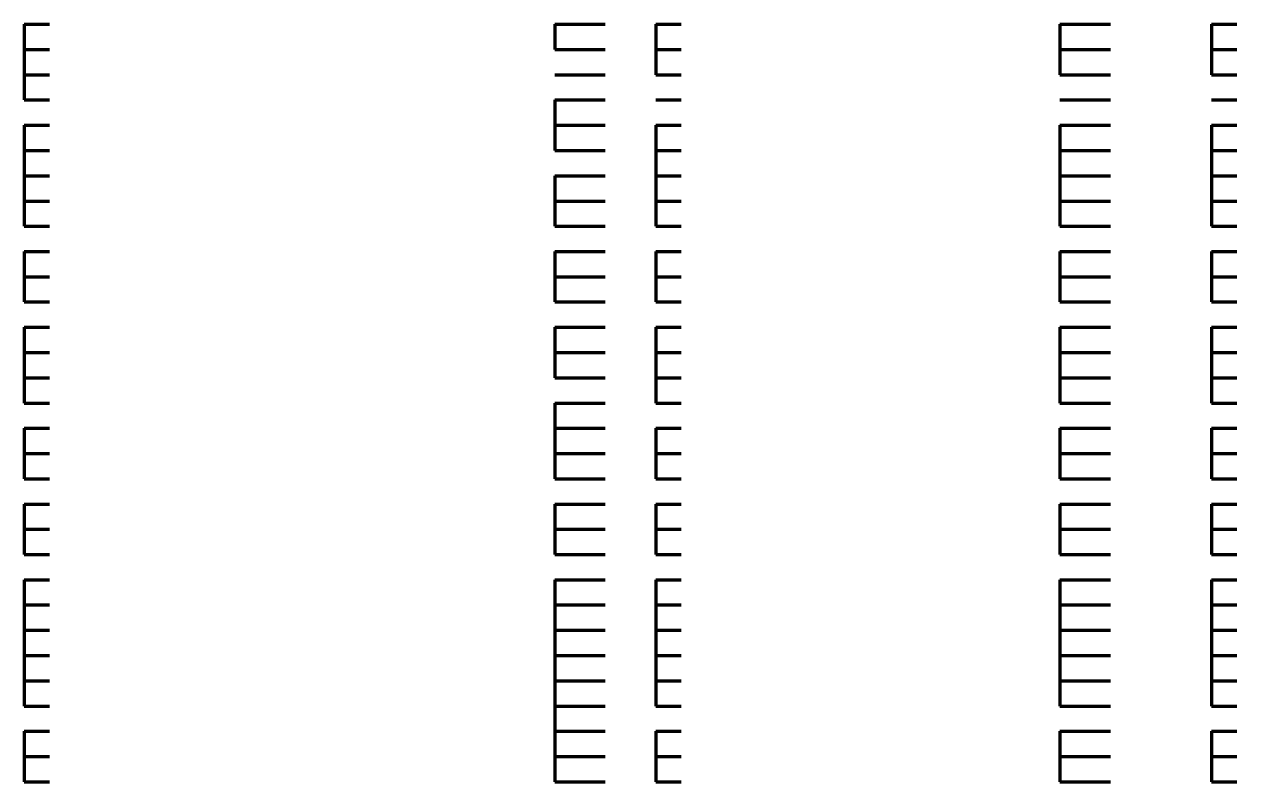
# Model space of a CAD drawing. Header units: inches. Extents: x 16 to 776, y 37 to 575.
# Drawn here: x 654.17 to 662.17, y 343 to 348 of the extents above; entities that cross this region are included whole.
import ezdxf

# ---------------------------------------------------------------- set-up
doc = ezdxf.new("R2010")
doc.units = ezdxf.units.IN
doc.header["$MEASUREMENT"] = 0
doc.layers.add('P', color=250, linetype='CONTINUOUS', lineweight=100)

msp = doc.modelspace()

# ---------------------------------------------------------------- linework, layer by layer
at = {"layer": 'P', "color": 0, "linetype": 'Continuous'}
for points in [[(654.1667, 348), (654.1667, 348)], [(654.1667, 348), (654.3333, 348)], [(654.1667, 348), (654.1667, 347.8333)], [(654.1667, 348), (654.3333, 348)], [(654.1667, 348), (654.1667, 348)], [(657.6667, 348), (657.8333, 348)], [(657.6667, 348), (657.6667, 347.8333)], [(657.6667, 348), (657.8333, 348)], [(657.8333, 348), (658, 348)], [(657.8333, 348), (658, 348)], [(658.3333, 348), (658.5, 348)], [(658.3333, 348), (658.3333, 347.8333)], [(658.3333, 348), (658.5, 348)], [(658.5, 348), (658.5, 348)], [(658.5, 348), (658.5, 348)], [(661, 348), (661.1667, 348)], [(661, 348), (661, 347.8333)], [(661, 348), (661.1667, 348)], [(661.1667, 348), (661.3333, 348)], [(661.1667, 348), (661.3333, 348)], [(662, 348), (662, 348)], [(662, 348), (662.1667, 348)], [(662, 348), (662, 347.8333)], [(662, 348), (662.1667, 348)], [(662, 348), (662, 348)], [(654.1667, 347.8333), (654.1667, 347.8333)], [(654.1667, 347.8333), (654.3333, 347.8333)], [(654.1667, 347.8333), (654.1667, 347.8333)], [(654.1667, 347.8333), (654.1667, 347.8333)], [(654.1667, 347.8333), (654.3333, 347.8333)], [(654.1667, 347.8333), (654.3333, 347.8333)], [(654.1667, 347.8333), (654.1667, 347.8333)], [(654.1667, 347.8333), (654.1667, 347.6667)], [(654.1667, 347.8333), (654.3333, 347.8333)], [(654.1667, 347.8333), (654.1667, 347.8333)], [(657.6667, 347.8333), (657.8333, 347.8333)], [(657.6667, 347.8333), (657.6667, 347.8333)], [(657.6667, 347.8333), (657.8333, 347.8333)], [(657.6667, 347.8333), (657.8333, 347.8333)], [(657.6667, 347.8333), (657.8333, 347.8333)], [(657.6667, 347.8333), (657.8333, 347.8333)], [(657.8333, 347.8333), (658, 347.8333)], [(657.8333, 347.8333), (658, 347.8333)], [(657.8333, 347.8333), (658, 347.8333)], [(657.8333, 347.8333), (658, 347.8333)], [(657.8333, 347.8333), (658, 347.8333)], [(658.3333, 347.8333), (658.5, 347.8333)], [(658.3333, 347.8333), (658.3333, 347.8333)], [(658.3333, 347.8333), (658.5, 347.8333)], [(658.3333, 347.8333), (658.5, 347.8333)], [(658.3333, 347.8333), (658.3333, 347.6667)], [(658.3333, 347.8333), (658.5, 347.8333)], [(658.5, 347.8333), (658.5, 347.8333)], [(658.5, 347.8333), (658.5, 347.8333)], [(658.5, 347.8333), (658.5, 347.8333)], [(658.5, 347.8333), (658.5, 347.8333)], [(661, 347.8333), (661.1667, 347.8333)], [(661, 347.8333), (661, 347.8333)], [(661, 347.8333), (661.1667, 347.8333)], [(661, 347.8333), (661.1667, 347.8333)], [(661, 347.8333), (661, 347.6667)], [(661, 347.8333), (661.1667, 347.8333)], [(661.1667, 347.8333), (661.3333, 347.8333)], [(661.1667, 347.8333), (661.3333, 347.8333)], [(661.1667, 347.8333), (661.3333, 347.8333)], [(661.1667, 347.8333), (661.3333, 347.8333)], [(662, 347.8333), (662, 347.8333)], [(662, 347.8333), (662.1667, 347.8333)], [(662, 347.8333), (662, 347.8333)], [(662, 347.8333), (662, 347.8333)], [(662, 347.8333), (662.1667, 347.8333)], [(662, 347.8333), (662.1667, 347.8333)], [(662, 347.8333), (662, 347.8333)], [(662, 347.8333), (662, 347.6667)], [(662, 347.8333), (662.1667, 347.8333)], [(662, 347.8333), (662, 347.8333)], [(654.1667, 347.6667), (654.1667, 347.6667)], [(654.1667, 347.6667), (654.3333, 347.6667)], [(654.1667, 347.6667), (654.1667, 347.5)], [(654.1667, 347.6667), (654.3333, 347.6667)], [(654.1667, 347.6667), (654.1667, 347.6667)], [(657.6667, 347.6667), (657.8333, 347.6667)], [(657.6667, 347.6667), (657.8333, 347.6667)], [(657.6667, 347.6667), (657.8333, 347.6667)], [(657.8333, 347.6667), (658, 347.6667)], [(657.8333, 347.6667), (658, 347.6667)], [(657.8333, 347.6667), (658, 347.6667)], [(658.3333, 347.6667), (658.5, 347.6667)], [(658.3333, 347.6667), (658.5, 347.6667)], [(658.3333, 347.6667), (658.5, 347.6667)], [(658.5, 347.6667), (658.5, 347.6667)], [(658.5, 347.6667), (658.5, 347.6667)], [(658.5, 347.6667), (658.5, 347.6667)], [(661, 347.6667), (661.1667, 347.6667)], [(661, 347.6667), (661.1667, 347.6667)], [(661, 347.6667), (661.1667, 347.6667)], [(661.1667, 347.6667), (661.3333, 347.6667)], [(661.1667, 347.6667), (661.3333, 347.6667)], [(661.1667, 347.6667), (661.3333, 347.6667)], [(662, 347.6667), (662, 347.6667)], [(662, 347.6667), (662.1667, 347.6667)], [(662, 347.6667), (662.1667, 347.6667)], [(662, 347.6667), (662, 347.6667)], [(662, 347.6667), (662.1667, 347.6667)], [(662, 347.6667), (662, 347.6667)], [(654.1667, 347.5), (654.1667, 347.5)], [(654.1667, 347.5), (654.3333, 347.5)], [(654.1667, 347.5), (654.3333, 347.5)], [(654.1667, 347.5), (654.1667, 347.5)], [(657.6667, 347.5), (657.8333, 347.5)], [(657.6667, 347.5), (657.6667, 347.3333)], [(657.6667, 347.5), (657.8333, 347.5)], [(657.8333, 347.5), (658, 347.5)], [(657.8333, 347.5), (658, 347.5)], [(658.3333, 347.5), (658.5, 347.5)], [(658.3333, 347.5), (658.5, 347.5)], [(658.3333, 347.5), (658.5, 347.5)], [(658.5, 347.5), (658.5, 347.5)], [(658.5, 347.5), (658.5, 347.5)], [(658.5, 347.5), (658.5, 347.5)], [(661, 347.5), (661.1667, 347.5)], [(661, 347.5), (661.1667, 347.5)], [(661, 347.5), (661.1667, 347.5)], [(661.1667, 347.5), (661.3333, 347.5)], [(661.1667, 347.5), (661.3333, 347.5)], [(661.1667, 347.5), (661.3333, 347.5)], [(662, 347.5), (662, 347.5)], [(662, 347.5), (662.1667, 347.5)], [(662, 347.5), (662, 347.5)], [(662, 347.5), (662.1667, 347.5)], [(662, 347.5), (662.1667, 347.5)], [(662, 347.5), (662, 347.5)], [(654.1667, 347.3333), (654.1667, 347.3333)], [(654.1667, 347.3333), (654.3333, 347.3333)], [(654.1667, 347.3333), (654.1667, 347.3333)], [(654.1667, 347.3333), (654.1667, 347.3333)], [(654.1667, 347.3333), (654.3333, 347.3333)], [(654.1667, 347.3333), (654.3333, 347.3333)], [(654.1667, 347.3333), (654.1667, 347.3333)], [(654.1667, 347.3333), (654.1667, 347.1667)], [(654.1667, 347.3333), (654.3333, 347.3333)], [(654.1667, 347.3333), (654.1667, 347.3333)], [(657.6667, 347.3333), (657.8333, 347.3333)], [(657.6667, 347.3333), (657.6667, 347.3333)], [(657.6667, 347.3333), (657.8333, 347.3333)], [(657.6667, 347.3333), (657.8333, 347.3333)], [(657.6667, 347.3333), (657.6667, 347.1667)], [(657.6667, 347.3333), (657.8333, 347.3333)], [(657.8333, 347.3333), (658, 347.3333)], [(657.8333, 347.3333), (658, 347.3333)], [(657.8333, 347.3333), (658, 347.3333)], [(657.8333, 347.3333), (658, 347.3333)], [(658.3333, 347.3333), (658.5, 347.3333)], [(658.3333, 347.3333), (658.3333, 347.3333)], [(658.3333, 347.3333), (658.5, 347.3333)], [(658.3333, 347.3333), (658.5, 347.3333)], [(658.3333, 347.3333), (658.3333, 347.1667)], [(658.3333, 347.3333), (658.5, 347.3333)], [(658.5, 347.3333), (658.5, 347.3333)], [(658.5, 347.3333), (658.5, 347.3333)], [(658.5, 347.3333), (658.5, 347.3333)], [(658.5, 347.3333), (658.5, 347.3333)], [(661, 347.3333), (661.1667, 347.3333)], [(661, 347.3333), (661, 347.3333)], [(661, 347.3333), (661.1667, 347.3333)], [(661, 347.3333), (661.1667, 347.3333)], [(661, 347.3333), (661, 347.1667)], [(661, 347.3333), (661.1667, 347.3333)], [(661.1667, 347.3333), (661.3333, 347.3333)], [(661.1667, 347.3333), (661.3333, 347.3333)], [(661.1667, 347.3333), (661.3333, 347.3333)], [(661.1667, 347.3333), (661.3333, 347.3333)], [(662, 347.3333), (662, 347.3333)], [(662, 347.3333), (662.1667, 347.3333)], [(662, 347.3333), (662, 347.3333)], [(662, 347.3333), (662, 347.3333)], [(662, 347.3333), (662.1667, 347.3333)], [(662, 347.3333), (662.1667, 347.3333)], [(662, 347.3333), (662, 347.3333)], [(662, 347.3333), (662, 347.1667)], [(662, 347.3333), (662.1667, 347.3333)], [(662, 347.3333), (662, 347.3333)], [(654.1667, 347.1667), (654.1667, 347.1667)], [(654.1667, 347.1667), (654.3333, 347.1667)], [(654.1667, 347.1667), (654.1667, 347)], [(654.1667, 347.1667), (654.3333, 347.1667)], [(654.1667, 347.1667), (654.1667, 347.1667)], [(657.6667, 347.1667), (657.8333, 347.1667)], [(657.6667, 347.1667), (657.8333, 347.1667)], [(657.6667, 347.1667), (657.8333, 347.1667)], [(657.8333, 347.1667), (658, 347.1667)], [(657.8333, 347.1667), (658, 347.1667)], [(657.8333, 347.1667), (658, 347.1667)], [(658.3333, 347.1667), (658.5, 347.1667)], [(658.3333, 347.1667), (658.3333, 347)], [(658.3333, 347.1667), (658.5, 347.1667)], [(658.5, 347.1667), (658.5, 347.1667)], [(658.5, 347.1667), (658.5, 347.1667)], [(661, 347.1667), (661.1667, 347.1667)], [(661, 347.1667), (661, 347)], [(661, 347.1667), (661.1667, 347.1667)], [(661.1667, 347.1667), (661.3333, 347.1667)], [(661.1667, 347.1667), (661.3333, 347.1667)], [(662, 347.1667), (662, 347.1667)], [(662, 347.1667), (662.1667, 347.1667)], [(662, 347.1667), (662, 347)], [(662, 347.1667), (662.1667, 347.1667)], [(662, 347.1667), (662, 347.1667)], [(654.1667, 347), (654.1667, 347)], [(654.1667, 347), (654.3333, 347)], [(654.1667, 347), (654.1667, 347)], [(654.1667, 347), (654.3333, 347)], [(654.1667, 347), (654.3333, 347)], [(654.1667, 347), (654.1667, 347)], [(654.1667, 347), (654.1667, 346.8333)], [(654.1667, 347), (654.3333, 347)], [(654.1667, 347), (654.1667, 347)], [(657.6667, 347), (657.8333, 347)], [(657.6667, 347), (657.8333, 347)], [(657.6667, 347), (657.8333, 347)], [(657.6667, 347), (657.8333, 347)], [(657.6667, 347), (657.6667, 346.8333)], [(657.6667, 347), (657.8333, 347)], [(657.8333, 347), (658, 347)], [(657.8333, 347), (658, 347)], [(657.8333, 347), (658, 347)], [(657.8333, 347), (658, 347)], [(657.8333, 347), (658, 347)], [(658.3333, 347), (658.5, 347)], [(658.3333, 347), (658.5, 347)], [(658.3333, 347), (658.5, 347)], [(658.3333, 347), (658.3333, 346.8333)], [(658.3333, 347), (658.5, 347)], [(658.5, 347), (658.5, 347)], [(658.5, 347), (658.5, 347)], [(658.5, 347), (658.5, 347)], [(658.5, 347), (658.5, 347)], [(661, 347), (661.1667, 347)], [(661, 347), (661.1667, 347)], [(661, 347), (661.1667, 347)], [(661, 347), (661, 346.8333)], [(661, 347), (661.1667, 347)], [(661.1667, 347), (661.3333, 347)], [(661.1667, 347), (661.3333, 347)], [(661.1667, 347), (661.3333, 347)], [(661.1667, 347), (661.3333, 347)], [(662, 347), (662, 347)], [(662, 347), (662.1667, 347)], [(662, 347), (662, 347)], [(662, 347), (662.1667, 347)], [(662, 347), (662.1667, 347)], [(662, 347), (662, 347)], [(662, 347), (662, 346.8333)], [(662, 347), (662.1667, 347)], [(662, 347), (662, 347)], [(654.1667, 346.8333), (654.1667, 346.8333)], [(654.1667, 346.8333), (654.3333, 346.8333)], [(654.1667, 346.8333), (654.1667, 346.6667)], [(654.1667, 346.8333), (654.3333, 346.8333)], [(654.1667, 346.8333), (654.1667, 346.8333)], [(657.6667, 346.8333), (657.8333, 346.8333)], [(657.6667, 346.8333), (657.6667, 346.6667)], [(657.6667, 346.8333), (657.8333, 346.8333)], [(657.8333, 346.8333), (658, 346.8333)], [(657.8333, 346.8333), (658, 346.8333)], [(658.3333, 346.8333), (658.5, 346.8333)], [(658.3333, 346.8333), (658.3333, 346.6667)], [(658.3333, 346.8333), (658.5, 346.8333)], [(658.5, 346.8333), (658.5, 346.8333)], [(658.5, 346.8333), (658.5, 346.8333)], [(661, 346.8333), (661.1667, 346.8333)], [(661, 346.8333), (661, 346.6667)], [(661, 346.8333), (661.1667, 346.8333)], [(661.1667, 346.8333), (661.3333, 346.8333)], [(661.1667, 346.8333), (661.3333, 346.8333)], [(662, 346.8333), (662, 346.8333)], [(662, 346.8333), (662.1667, 346.8333)], [(662, 346.8333), (662, 346.6667)], [(662, 346.8333), (662.1667, 346.8333)], [(662, 346.8333), (662, 346.8333)], [(654.1667, 346.6667), (654.1667, 346.6667)], [(654.1667, 346.6667), (654.3333, 346.6667)], [(654.1667, 346.6667), (654.3333, 346.6667)], [(654.1667, 346.6667), (654.1667, 346.6667)], [(654.1667, 346.6667), (654.3333, 346.6667)], [(654.1667, 346.6667), (654.1667, 346.6667)], [(657.6667, 346.6667), (657.8333, 346.6667)], [(657.6667, 346.6667), (657.8333, 346.6667)], [(657.6667, 346.6667), (657.8333, 346.6667)], [(657.8333, 346.6667), (658, 346.6667)], [(657.8333, 346.6667), (658, 346.6667)], [(657.8333, 346.6667), (658, 346.6667)], [(658.3333, 346.6667), (658.5, 346.6667)], [(658.3333, 346.6667), (658.5, 346.6667)], [(658.3333, 346.6667), (658.5, 346.6667)], [(658.5, 346.6667), (658.5, 346.6667)], [(658.5, 346.6667), (658.5, 346.6667)], [(658.5, 346.6667), (658.5, 346.6667)], [(661, 346.6667), (661.1667, 346.6667)], [(661, 346.6667), (661.1667, 346.6667)], [(661, 346.6667), (661.1667, 346.6667)], [(661.1667, 346.6667), (661.3333, 346.6667)], [(661.1667, 346.6667), (661.3333, 346.6667)], [(661.1667, 346.6667), (661.3333, 346.6667)], [(662, 346.6667), (662, 346.6667)], [(662, 346.6667), (662.1667, 346.6667)], [(662, 346.6667), (662.1667, 346.6667)], [(662, 346.6667), (662, 346.6667)], [(662, 346.6667), (662.1667, 346.6667)], [(662, 346.6667), (662, 346.6667)], [(654.1667, 346.5), (654.1667, 346.5)], [(654.1667, 346.5), (654.3333, 346.5)], [(654.1667, 346.5), (654.1667, 346.5)], [(654.1667, 346.5), (654.3333, 346.5)], [(654.1667, 346.5), (654.1667, 346.5)], [(654.1667, 346.5), (654.3333, 346.5)], [(654.1667, 346.5), (654.3333, 346.5)], [(654.1667, 346.5), (654.1667, 346.5)], [(654.1667, 346.5), (654.1667, 346.3333)], [(654.1667, 346.5), (654.3333, 346.5)], [(654.1667, 346.5), (654.1667, 346.5)], [(657.6667, 346.5), (657.8333, 346.5)], [(657.6667, 346.5), (657.8333, 346.5)], [(657.6667, 346.5), (657.8333, 346.5)], [(657.6667, 346.5), (657.8333, 346.5)], [(657.6667, 346.5), (657.6667, 346.3333)], [(657.6667, 346.5), (657.8333, 346.5)], [(657.8333, 346.5), (658, 346.5)], [(657.8333, 346.5), (658, 346.5)], [(657.8333, 346.5), (658, 346.5)], [(657.8333, 346.5), (658, 346.5)], [(657.8333, 346.5), (658, 346.5)], [(658.3333, 346.5), (658.5, 346.5)], [(658.3333, 346.5), (658.5, 346.5)], [(658.3333, 346.5), (658.5, 346.5)], [(658.3333, 346.5), (658.5, 346.5)], [(658.3333, 346.5), (658.3333, 346.3333)], [(658.3333, 346.5), (658.5, 346.5)], [(658.5, 346.5), (658.5, 346.5)], [(658.5, 346.5), (658.5, 346.5)], [(658.5, 346.5), (658.5, 346.5)], [(658.5, 346.5), (658.5, 346.5)], [(658.5, 346.5), (658.5, 346.5)], [(661, 346.5), (661.1667, 346.5)], [(661, 346.5), (661.1667, 346.5)], [(661, 346.5), (661.1667, 346.5)], [(661, 346.5), (661.1667, 346.5)], [(661, 346.5), (661, 346.3333)], [(661, 346.5), (661.1667, 346.5)], [(661.1667, 346.5), (661.3333, 346.5)], [(661.1667, 346.5), (661.3333, 346.5)], [(661.1667, 346.5), (661.3333, 346.5)], [(661.1667, 346.5), (661.3333, 346.5)], [(661.1667, 346.5), (661.3333, 346.5)], [(662, 346.5), (662, 346.5)], [(662, 346.5), (662.1667, 346.5)], [(662, 346.5), (662, 346.5)], [(662, 346.5), (662.1667, 346.5)], [(662, 346.5), (662, 346.5)], [(662, 346.5), (662.1667, 346.5)], [(662, 346.5), (662.1667, 346.5)], [(662, 346.5), (662, 346.5)], [(662, 346.5), (662, 346.3333)], [(662, 346.5), (662.1667, 346.5)], [(662, 346.5), (662, 346.5)], [(654.1667, 346.3333), (654.1667, 346.3333)], [(654.1667, 346.3333), (654.3333, 346.3333)], [(654.1667, 346.3333), (654.1667, 346.1667)], [(654.1667, 346.3333), (654.3333, 346.3333)], [(654.1667, 346.3333), (654.1667, 346.3333)], [(657.6667, 346.3333), (657.8333, 346.3333)], [(657.6667, 346.3333), (657.6667, 346.1667)], [(657.6667, 346.3333), (657.8333, 346.3333)], [(657.8333, 346.3333), (658, 346.3333)], [(657.8333, 346.3333), (658, 346.3333)], [(658.3333, 346.3333), (658.5, 346.3333)], [(658.3333, 346.3333), (658.3333, 346.1667)], [(658.3333, 346.3333), (658.5, 346.3333)], [(658.5, 346.3333), (658.5, 346.3333)], [(658.5, 346.3333), (658.5, 346.3333)], [(661, 346.3333), (661.1667, 346.3333)], [(661, 346.3333), (661, 346.1667)], [(661, 346.3333), (661.1667, 346.3333)], [(661.1667, 346.3333), (661.3333, 346.3333)], [(661.1667, 346.3333), (661.3333, 346.3333)], [(662, 346.3333), (662, 346.3333)], [(662, 346.3333), (662.1667, 346.3333)], [(662, 346.3333), (662, 346.1667)], [(662, 346.3333), (662.1667, 346.3333)], [(662, 346.3333), (662, 346.3333)], [(654.1667, 346.1667), (654.1667, 346.1667)], [(654.1667, 346.1667), (654.3333, 346.1667)], [(654.1667, 346.1667), (654.3333, 346.1667)], [(654.1667, 346.1667), (654.1667, 346.1667)], [(654.1667, 346.1667), (654.3333, 346.1667)], [(654.1667, 346.1667), (654.1667, 346.1667)], [(657.6667, 346.1667), (657.8333, 346.1667)], [(657.6667, 346.1667), (657.8333, 346.1667)], [(657.6667, 346.1667), (657.8333, 346.1667)], [(657.8333, 346.1667), (658, 346.1667)], [(657.8333, 346.1667), (658, 346.1667)], [(657.8333, 346.1667), (658, 346.1667)], [(658.3333, 346.1667), (658.5, 346.1667)], [(658.3333, 346.1667), (658.5, 346.1667)], [(658.3333, 346.1667), (658.5, 346.1667)], [(658.5, 346.1667), (658.5, 346.1667)], [(658.5, 346.1667), (658.5, 346.1667)], [(658.5, 346.1667), (658.5, 346.1667)], [(661, 346.1667), (661.1667, 346.1667)], [(661, 346.1667), (661.1667, 346.1667)], [(661, 346.1667), (661.1667, 346.1667)], [(661.1667, 346.1667), (661.3333, 346.1667)], [(661.1667, 346.1667), (661.3333, 346.1667)], [(661.1667, 346.1667), (661.3333, 346.1667)], [(662, 346.1667), (662, 346.1667)], [(662, 346.1667), (662.1667, 346.1667)], [(662, 346.1667), (662.1667, 346.1667)], [(662, 346.1667), (662, 346.1667)], [(662, 346.1667), (662.1667, 346.1667)], [(662, 346.1667), (662, 346.1667)], [(654.1667, 346), (654.1667, 346)], [(654.1667, 346), (654.3333, 346)], [(654.1667, 346), (654.1667, 346)], [(654.1667, 346), (654.3333, 346)], [(654.1667, 346), (654.1667, 346)], [(654.1667, 346), (654.3333, 346)], [(654.1667, 346), (654.3333, 346)], [(654.1667, 346), (654.1667, 346)], [(654.1667, 346), (654.1667, 345.8333)], [(654.1667, 346), (654.3333, 346)], [(654.1667, 346), (654.1667, 346)], [(657.6667, 346), (657.8333, 346)], [(657.6667, 346), (657.8333, 346)], [(657.6667, 346), (657.8333, 346)], [(657.6667, 346), (657.8333, 346)], [(657.6667, 346), (657.6667, 345.8333)], [(657.6667, 346), (657.8333, 346)], [(657.8333, 346), (658, 346)], [(657.8333, 346), (658, 346)], [(657.8333, 346), (658, 346)], [(657.8333, 346), (658, 346)], [(657.8333, 346), (658, 346)], [(658.3333, 346), (658.5, 346)], [(658.3333, 346), (658.5, 346)], [(658.3333, 346), (658.5, 346)], [(658.3333, 346), (658.5, 346)], [(658.3333, 346), (658.3333, 345.8333)], [(658.3333, 346), (658.5, 346)], [(658.5, 346), (658.5, 346)], [(658.5, 346), (658.5, 346)], [(658.5, 346), (658.5, 346)], [(658.5, 346), (658.5, 346)], [(658.5, 346), (658.5, 346)], [(661, 346), (661.1667, 346)], [(661, 346), (661.1667, 346)], [(661, 346), (661.1667, 346)], [(661, 346), (661.1667, 346)], [(661, 346), (661, 345.8333)], [(661, 346), (661.1667, 346)], [(661.1667, 346), (661.3333, 346)], [(661.1667, 346), (661.3333, 346)], [(661.1667, 346), (661.3333, 346)], [(661.1667, 346), (661.3333, 346)], [(661.1667, 346), (661.3333, 346)], [(662, 346), (662, 346)], [(662, 346), (662.1667, 346)], [(662, 346), (662, 346)], [(662, 346), (662.1667, 346)], [(662, 346), (662, 346)], [(662, 346), (662.1667, 346)], [(662, 346), (662.1667, 346)], [(662, 346), (662, 346)], [(662, 346), (662, 345.8333)], [(662, 346), (662.1667, 346)], [(662, 346), (662, 346)], [(654.1667, 345.8333), (654.1667, 345.8333)], [(654.1667, 345.8333), (654.3333, 345.8333)], [(654.1667, 345.8333), (654.1667, 345.6667)], [(654.1667, 345.8333), (654.3333, 345.8333)], [(654.1667, 345.8333), (654.1667, 345.8333)], [(657.6667, 345.8333), (657.8333, 345.8333)], [(657.6667, 345.8333), (657.6667, 345.6667)], [(657.6667, 345.8333), (657.8333, 345.8333)], [(657.8333, 345.8333), (658, 345.8333)], [(657.8333, 345.8333), (658, 345.8333)], [(658.3333, 345.8333), (658.5, 345.8333)], [(658.3333, 345.8333), (658.3333, 345.6667)], [(658.3333, 345.8333), (658.5, 345.8333)], [(658.5, 345.8333), (658.5, 345.8333)], [(658.5, 345.8333), (658.5, 345.8333)], [(661, 345.8333), (661.1667, 345.8333)], [(661, 345.8333), (661, 345.6667)], [(661, 345.8333), (661.1667, 345.8333)], [(661.1667, 345.8333), (661.3333, 345.8333)], [(661.1667, 345.8333), (661.3333, 345.8333)], [(662, 345.8333), (662, 345.8333)], [(662, 345.8333), (662.1667, 345.8333)], [(662, 345.8333), (662, 345.6667)], [(662, 345.8333), (662.1667, 345.8333)], [(662, 345.8333), (662, 345.8333)], [(654.1667, 345.6667), (654.1667, 345.6667)], [(654.1667, 345.6667), (654.3333, 345.6667)], [(654.1667, 345.6667), (654.1667, 345.6667)], [(654.1667, 345.6667), (654.1667, 345.6667)], [(654.1667, 345.6667), (654.3333, 345.6667)], [(654.1667, 345.6667), (654.3333, 345.6667)], [(654.1667, 345.6667), (654.1667, 345.6667)], [(654.1667, 345.6667), (654.1667, 345.5)], [(654.1667, 345.6667), (654.3333, 345.6667)], [(654.1667, 345.6667), (654.1667, 345.6667)], [(657.6667, 345.6667), (657.8333, 345.6667)], [(657.6667, 345.6667), (657.8333, 345.6667)], [(657.6667, 345.6667), (657.8333, 345.6667)], [(657.6667, 345.6667), (657.8333, 345.6667)], [(657.6667, 345.6667), (657.8333, 345.6667)], [(657.6667, 345.6667), (657.8333, 345.6667)], [(657.8333, 345.6667), (658, 345.6667)], [(657.8333, 345.6667), (658, 345.6667)], [(657.8333, 345.6667), (658, 345.6667)], [(657.8333, 345.6667), (658, 345.6667)], [(657.8333, 345.6667), (658, 345.6667)], [(657.8333, 345.6667), (658, 345.6667)], [(658.3333, 345.6667), (658.5, 345.6667)], [(658.3333, 345.6667), (658.3333, 345.6667)], [(658.3333, 345.6667), (658.5, 345.6667)], [(658.3333, 345.6667), (658.5, 345.6667)], [(658.3333, 345.6667), (658.3333, 345.5)], [(658.3333, 345.6667), (658.5, 345.6667)], [(658.5, 345.6667), (658.5, 345.6667)], [(658.5, 345.6667), (658.5, 345.6667)], [(658.5, 345.6667), (658.5, 345.6667)], [(658.5, 345.6667), (658.5, 345.6667)], [(661, 345.6667), (661.1667, 345.6667)], [(661, 345.6667), (661, 345.6667)], [(661, 345.6667), (661.1667, 345.6667)], [(661, 345.6667), (661.1667, 345.6667)], [(661, 345.6667), (661, 345.5)], [(661, 345.6667), (661.1667, 345.6667)], [(661.1667, 345.6667), (661.3333, 345.6667)], [(661.1667, 345.6667), (661.3333, 345.6667)], [(661.1667, 345.6667), (661.3333, 345.6667)], [(661.1667, 345.6667), (661.3333, 345.6667)], [(662, 345.6667), (662, 345.6667)], [(662, 345.6667), (662.1667, 345.6667)], [(662, 345.6667), (662, 345.6667)], [(662, 345.6667), (662, 345.6667)], [(662, 345.6667), (662.1667, 345.6667)], [(662, 345.6667), (662.1667, 345.6667)], [(662, 345.6667), (662, 345.6667)], [(662, 345.6667), (662, 345.5)], [(662, 345.6667), (662.1667, 345.6667)], [(662, 345.6667), (662, 345.6667)], [(654.1667, 345.5), (654.1667, 345.5)], [(654.1667, 345.5), (654.3333, 345.5)], [(654.1667, 345.5), (654.3333, 345.5)], [(654.1667, 345.5), (654.1667, 345.5)], [(657.6667, 345.5), (657.8333, 345.5)], [(657.6667, 345.5), (657.6667, 345.3333)], [(657.6667, 345.5), (657.8333, 345.5)], [(657.8333, 345.5), (658, 345.5)], [(657.8333, 345.5), (658, 345.5)], [(658.3333, 345.5), (658.5, 345.5)], [(658.3333, 345.5), (658.5, 345.5)], [(658.5, 345.5), (658.5, 345.5)], [(658.5, 345.5), (658.5, 345.5)], [(661, 345.5), (661.1667, 345.5)], [(661, 345.5), (661.1667, 345.5)], [(661.1667, 345.5), (661.3333, 345.5)], [(661.1667, 345.5), (661.3333, 345.5)], [(662, 345.5), (662, 345.5)], [(662, 345.5), (662.1667, 345.5)], [(662, 345.5), (662.1667, 345.5)], [(662, 345.5), (662, 345.5)], [(654.1667, 345.3333), (654.1667, 345.3333)], [(654.1667, 345.3333), (654.3333, 345.3333)], [(654.1667, 345.3333), (654.1667, 345.1667)], [(654.1667, 345.3333), (654.3333, 345.3333)], [(654.1667, 345.3333), (654.1667, 345.3333)], [(657.6667, 345.3333), (657.8333, 345.3333)], [(657.6667, 345.3333), (657.6667, 345.1667)], [(657.6667, 345.3333), (657.8333, 345.3333)], [(657.8333, 345.3333), (658, 345.3333)], [(657.8333, 345.3333), (658, 345.3333)], [(658.3333, 345.3333), (658.5, 345.3333)], [(658.3333, 345.3333), (658.3333, 345.1667)], [(658.3333, 345.3333), (658.5, 345.3333)], [(658.5, 345.3333), (658.5, 345.3333)], [(658.5, 345.3333), (658.5, 345.3333)], [(661, 345.3333), (661.1667, 345.3333)], [(661, 345.3333), (661, 345.1667)], [(661, 345.3333), (661.1667, 345.3333)], [(661.1667, 345.3333), (661.3333, 345.3333)], [(661.1667, 345.3333), (661.3333, 345.3333)], [(662, 345.3333), (662, 345.3333)], [(662, 345.3333), (662.1667, 345.3333)], [(662, 345.3333), (662, 345.1667)], [(662, 345.3333), (662.1667, 345.3333)], [(662, 345.3333), (662, 345.3333)], [(654.1667, 345.1667), (654.1667, 345.1667)], [(654.1667, 345.1667), (654.3333, 345.1667)], [(654.1667, 345.1667), (654.1667, 345.1667)], [(654.1667, 345.1667), (654.1667, 345.1667)], [(654.1667, 345.1667), (654.3333, 345.1667)], [(654.1667, 345.1667), (654.3333, 345.1667)], [(654.1667, 345.1667), (654.1667, 345.1667)], [(654.1667, 345.1667), (654.1667, 345)], [(654.1667, 345.1667), (654.3333, 345.1667)], [(654.1667, 345.1667), (654.1667, 345.1667)], [(657.6667, 345.1667), (657.8333, 345.1667)], [(657.6667, 345.1667), (657.6667, 345.1667)], [(657.6667, 345.1667), (657.8333, 345.1667)], [(657.6667, 345.1667), (657.8333, 345.1667)], [(657.6667, 345.1667), (657.6667, 345)], [(657.6667, 345.1667), (657.8333, 345.1667)], [(657.8333, 345.1667), (658, 345.1667)], [(657.8333, 345.1667), (658, 345.1667)], [(657.8333, 345.1667), (658, 345.1667)], [(657.8333, 345.1667), (658, 345.1667)], [(658.3333, 345.1667), (658.5, 345.1667)], [(658.3333, 345.1667), (658.3333, 345.1667)], [(658.3333, 345.1667), (658.5, 345.1667)], [(658.3333, 345.1667), (658.5, 345.1667)], [(658.3333, 345.1667), (658.3333, 345)], [(658.3333, 345.1667), (658.5, 345.1667)], [(658.5, 345.1667), (658.5, 345.1667)], [(658.5, 345.1667), (658.5, 345.1667)], [(658.5, 345.1667), (658.5, 345.1667)], [(658.5, 345.1667), (658.5, 345.1667)], [(661, 345.1667), (661.1667, 345.1667)], [(661, 345.1667), (661, 345.1667)], [(661, 345.1667), (661.1667, 345.1667)], [(661, 345.1667), (661.1667, 345.1667)], [(661, 345.1667), (661, 345)], [(661, 345.1667), (661.1667, 345.1667)], [(661.1667, 345.1667), (661.3333, 345.1667)], [(661.1667, 345.1667), (661.3333, 345.1667)], [(661.1667, 345.1667), (661.3333, 345.1667)], [(661.1667, 345.1667), (661.3333, 345.1667)], [(662, 345.1667), (662, 345.1667)], [(662, 345.1667), (662.1667, 345.1667)], [(662, 345.1667), (662, 345.1667)], [(662, 345.1667), (662, 345.1667)], [(662, 345.1667), (662.1667, 345.1667)], [(662, 345.1667), (662.1667, 345.1667)], [(662, 345.1667), (662, 345.1667)], [(662, 345.1667), (662, 345)], [(662, 345.1667), (662.1667, 345.1667)], [(662, 345.1667), (662, 345.1667)], [(654.1667, 345), (654.1667, 345)], [(654.1667, 345), (654.3333, 345)], [(654.1667, 345), (654.3333, 345)], [(654.1667, 345), (654.1667, 345)], [(657.6667, 345), (657.8333, 345)], [(657.6667, 345), (657.8333, 345)], [(657.8333, 345), (658, 345)], [(657.8333, 345), (658, 345)], [(658.3333, 345), (658.5, 345)], [(658.3333, 345), (658.5, 345)], [(658.5, 345), (658.5, 345)], [(658.5, 345), (658.5, 345)], [(661, 345), (661.1667, 345)], [(661, 345), (661.1667, 345)], [(661.1667, 345), (661.3333, 345)], [(661.1667, 345), (661.3333, 345)], [(662, 345), (662, 345)], [(662, 345), (662.1667, 345)], [(662, 345), (662.1667, 345)], [(662, 345), (662, 345)], [(654.1667, 344.8333), (654.1667, 344.8333)], [(654.1667, 344.8333), (654.3333, 344.8333)], [(654.1667, 344.8333), (654.1667, 344.8333)], [(654.1667, 344.8333), (654.1667, 344.8333)], [(654.1667, 344.8333), (654.3333, 344.8333)], [(654.1667, 344.8333), (654.3333, 344.8333)], [(654.1667, 344.8333), (654.1667, 344.8333)], [(654.1667, 344.8333), (654.1667, 344.6667)], [(654.1667, 344.8333), (654.3333, 344.8333)], [(654.1667, 344.8333), (654.1667, 344.8333)], [(657.6667, 344.8333), (657.8333, 344.8333)], [(657.6667, 344.8333), (657.6667, 344.8333)], [(657.6667, 344.8333), (657.8333, 344.8333)], [(657.6667, 344.8333), (657.8333, 344.8333)], [(657.6667, 344.8333), (657.6667, 344.6667)], [(657.6667, 344.8333), (657.8333, 344.8333)], [(657.8333, 344.8333), (658, 344.8333)], [(657.8333, 344.8333), (658, 344.8333)], [(657.8333, 344.8333), (658, 344.8333)], [(657.8333, 344.8333), (658, 344.8333)], [(658.3333, 344.8333), (658.5, 344.8333)], [(658.3333, 344.8333), (658.3333, 344.8333)], [(658.3333, 344.8333), (658.5, 344.8333)], [(658.3333, 344.8333), (658.5, 344.8333)], [(658.3333, 344.8333), (658.3333, 344.6667)], [(658.3333, 344.8333), (658.5, 344.8333)], [(658.5, 344.8333), (658.5, 344.8333)], [(658.5, 344.8333), (658.5, 344.8333)], [(658.5, 344.8333), (658.5, 344.8333)], [(658.5, 344.8333), (658.5, 344.8333)], [(661, 344.8333), (661.1667, 344.8333)], [(661, 344.8333), (661, 344.8333)], [(661, 344.8333), (661.1667, 344.8333)], [(661, 344.8333), (661.1667, 344.8333)], [(661, 344.8333), (661, 344.6667)], [(661, 344.8333), (661.1667, 344.8333)], [(661.1667, 344.8333), (661.3333, 344.8333)], [(661.1667, 344.8333), (661.3333, 344.8333)], [(661.1667, 344.8333), (661.3333, 344.8333)], [(661.1667, 344.8333), (661.3333, 344.8333)], [(662, 344.8333), (662, 344.8333)], [(662, 344.8333), (662.1667, 344.8333)], [(662, 344.8333), (662, 344.8333)], [(662, 344.8333), (662, 344.8333)], [(662, 344.8333), (662.1667, 344.8333)], [(662, 344.8333), (662.1667, 344.8333)], [(662, 344.8333), (662, 344.8333)], [(662, 344.8333), (662, 344.6667)], [(662, 344.8333), (662.1667, 344.8333)], [(662, 344.8333), (662, 344.8333)], [(654.1667, 344.6667), (654.1667, 344.6667)], [(654.1667, 344.6667), (654.3333, 344.6667)], [(654.1667, 344.6667), (654.1667, 344.5)], [(654.1667, 344.6667), (654.3333, 344.6667)], [(654.1667, 344.6667), (654.1667, 344.6667)], [(657.6667, 344.6667), (657.8333, 344.6667)], [(657.6667, 344.6667), (657.6667, 344.5)], [(657.6667, 344.6667), (657.8333, 344.6667)], [(657.8333, 344.6667), (658, 344.6667)], [(657.8333, 344.6667), (658, 344.6667)], [(658.3333, 344.6667), (658.5, 344.6667)], [(658.3333, 344.6667), (658.3333, 344.5)], [(658.3333, 344.6667), (658.5, 344.6667)], [(658.5, 344.6667), (658.5, 344.6667)], [(658.5, 344.6667), (658.5, 344.6667)], [(661, 344.6667), (661.1667, 344.6667)], [(661, 344.6667), (661, 344.5)], [(661, 344.6667), (661.1667, 344.6667)], [(661.1667, 344.6667), (661.3333, 344.6667)], [(661.1667, 344.6667), (661.3333, 344.6667)], [(662, 344.6667), (662, 344.6667)], [(662, 344.6667), (662.1667, 344.6667)], [(662, 344.6667), (662, 344.5)], [(662, 344.6667), (662.1667, 344.6667)], [(662, 344.6667), (662, 344.6667)], [(654.1667, 344.5), (654.1667, 344.5)], [(654.1667, 344.5), (654.3333, 344.5)], [(654.1667, 344.5), (654.3333, 344.5)], [(654.1667, 344.5), (654.1667, 344.5)], [(657.6667, 344.5), (657.8333, 344.5)], [(657.6667, 344.5), (657.8333, 344.5)], [(657.8333, 344.5), (658, 344.5)], [(657.8333, 344.5), (658, 344.5)], [(658.3333, 344.5), (658.5, 344.5)], [(658.3333, 344.5), (658.5, 344.5)], [(658.5, 344.5), (658.5, 344.5)], [(658.5, 344.5), (658.5, 344.5)], [(661, 344.5), (661.1667, 344.5)], [(661, 344.5), (661.1667, 344.5)], [(661.1667, 344.5), (661.3333, 344.5)], [(661.1667, 344.5), (661.3333, 344.5)], [(662, 344.5), (662, 344.5)], [(662, 344.5), (662.1667, 344.5)], [(662, 344.5), (662.1667, 344.5)], [(662, 344.5), (662, 344.5)], [(654.1667, 344.3333), (654.1667, 344.3333)], [(654.1667, 344.3333), (654.3333, 344.3333)], [(654.1667, 344.3333), (654.1667, 344.3333)], [(654.1667, 344.3333), (654.1667, 344.3333)], [(654.1667, 344.3333), (654.3333, 344.3333)], [(654.1667, 344.3333), (654.3333, 344.3333)], [(654.1667, 344.3333), (654.1667, 344.3333)], [(654.1667, 344.3333), (654.1667, 344.1667)], [(654.1667, 344.3333), (654.3333, 344.3333)], [(654.1667, 344.3333), (654.1667, 344.3333)], [(657.6667, 344.3333), (657.8333, 344.3333)], [(657.6667, 344.3333), (657.6667, 344.3333)], [(657.6667, 344.3333), (657.8333, 344.3333)], [(657.6667, 344.3333), (657.8333, 344.3333)], [(657.6667, 344.3333), (657.6667, 344.1667)], [(657.6667, 344.3333), (657.8333, 344.3333)], [(657.8333, 344.3333), (658, 344.3333)], [(657.8333, 344.3333), (658, 344.3333)], [(657.8333, 344.3333), (658, 344.3333)], [(657.8333, 344.3333), (658, 344.3333)], [(658.3333, 344.3333), (658.5, 344.3333)], [(658.3333, 344.3333), (658.3333, 344.3333)], [(658.3333, 344.3333), (658.5, 344.3333)], [(658.3333, 344.3333), (658.5, 344.3333)], [(658.3333, 344.3333), (658.3333, 344.1667)], [(658.3333, 344.3333), (658.5, 344.3333)], [(658.5, 344.3333), (658.5, 344.3333)], [(658.5, 344.3333), (658.5, 344.3333)], [(658.5, 344.3333), (658.5, 344.3333)], [(658.5, 344.3333), (658.5, 344.3333)], [(661, 344.3333), (661.1667, 344.3333)], [(661, 344.3333), (661, 344.3333)], [(661, 344.3333), (661.1667, 344.3333)], [(661, 344.3333), (661.1667, 344.3333)], [(661, 344.3333), (661, 344.1667)], [(661, 344.3333), (661.1667, 344.3333)], [(661.1667, 344.3333), (661.3333, 344.3333)], [(661.1667, 344.3333), (661.3333, 344.3333)], [(661.1667, 344.3333), (661.3333, 344.3333)], [(661.1667, 344.3333), (661.3333, 344.3333)], [(662, 344.3333), (662, 344.3333)], [(662, 344.3333), (662.1667, 344.3333)], [(662, 344.3333), (662, 344.3333)], [(662, 344.3333), (662, 344.3333)], [(662, 344.3333), (662.1667, 344.3333)], [(662, 344.3333), (662.1667, 344.3333)], [(662, 344.3333), (662, 344.3333)], [(662, 344.3333), (662, 344.1667)], [(662, 344.3333), (662.1667, 344.3333)], [(662, 344.3333), (662, 344.3333)], [(654.1667, 344.1667), (654.1667, 344.1667)], [(654.1667, 344.1667), (654.3333, 344.1667)], [(654.1667, 344.1667), (654.1667, 344)], [(654.1667, 344.1667), (654.3333, 344.1667)], [(654.1667, 344.1667), (654.1667, 344.1667)], [(657.6667, 344.1667), (657.8333, 344.1667)], [(657.6667, 344.1667), (657.6667, 344)], [(657.6667, 344.1667), (657.8333, 344.1667)], [(657.8333, 344.1667), (658, 344.1667)], [(657.8333, 344.1667), (658, 344.1667)], [(658.3333, 344.1667), (658.5, 344.1667)], [(658.3333, 344.1667), (658.3333, 344)], [(658.3333, 344.1667), (658.5, 344.1667)], [(658.5, 344.1667), (658.5, 344.1667)], [(658.5, 344.1667), (658.5, 344.1667)], [(661, 344.1667), (661.1667, 344.1667)], [(661, 344.1667), (661, 344)], [(661, 344.1667), (661.1667, 344.1667)], [(661.1667, 344.1667), (661.3333, 344.1667)], [(661.1667, 344.1667), (661.3333, 344.1667)], [(662, 344.1667), (662, 344.1667)], [(662, 344.1667), (662.1667, 344.1667)], [(662, 344.1667), (662, 344)], [(662, 344.1667), (662.1667, 344.1667)], [(662, 344.1667), (662, 344.1667)], [(654.1667, 344), (654.1667, 344)], [(654.1667, 344), (654.3333, 344)], [(654.1667, 344), (654.1667, 344)], [(654.1667, 344), (654.3333, 344)], [(654.1667, 344), (654.3333, 344)], [(654.1667, 344), (654.1667, 344)], [(654.1667, 344), (654.1667, 343.8333)], [(654.1667, 344), (654.3333, 344)], [(654.1667, 344), (654.1667, 344)], [(657.6667, 344), (657.8333, 344)], [(657.6667, 344), (657.8333, 344)], [(657.6667, 344), (657.8333, 344)], [(657.6667, 344), (657.6667, 343.8333)], [(657.6667, 344), (657.8333, 344)], [(657.8333, 344), (658, 344)], [(657.8333, 344), (658, 344)], [(657.8333, 344), (658, 344)], [(657.8333, 344), (658, 344)], [(658.3333, 344), (658.5, 344)], [(658.3333, 344), (658.5, 344)], [(658.3333, 344), (658.5, 344)], [(658.3333, 344), (658.3333, 343.8333)], [(658.3333, 344), (658.5, 344)], [(658.5, 344), (658.5, 344)], [(658.5, 344), (658.5, 344)], [(658.5, 344), (658.5, 344)], [(658.5, 344), (658.5, 344)], [(661, 344), (661.1667, 344)], [(661, 344), (661.1667, 344)], [(661, 344), (661.1667, 344)], [(661, 344), (661, 343.8333)], [(661, 344), (661.1667, 344)], [(661.1667, 344), (661.3333, 344)], [(661.1667, 344), (661.3333, 344)], [(661.1667, 344), (661.3333, 344)], [(661.1667, 344), (661.3333, 344)], [(662, 344), (662, 344)], [(662, 344), (662.1667, 344)], [(662, 344), (662, 344)], [(662, 344), (662.1667, 344)], [(662, 344), (662.1667, 344)], [(662, 344), (662, 344)], [(662, 344), (662, 343.8333)], [(662, 344), (662.1667, 344)], [(662, 344), (662, 344)], [(654.1667, 343.8333), (654.1667, 343.8333)], [(654.1667, 343.8333), (654.3333, 343.8333)], [(654.1667, 343.8333), (654.1667, 343.6667)], [(654.1667, 343.8333), (654.3333, 343.8333)], [(654.1667, 343.8333), (654.1667, 343.8333)], [(657.6667, 343.8333), (657.8333, 343.8333)], [(657.6667, 343.8333), (657.6667, 343.6667)], [(657.6667, 343.8333), (657.8333, 343.8333)], [(657.8333, 343.8333), (658, 343.8333)], [(657.8333, 343.8333), (658, 343.8333)], [(658.3333, 343.8333), (658.5, 343.8333)], [(658.3333, 343.8333), (658.3333, 343.6667)], [(658.3333, 343.8333), (658.5, 343.8333)], [(658.5, 343.8333), (658.5, 343.8333)], [(658.5, 343.8333), (658.5, 343.8333)], [(661, 343.8333), (661.1667, 343.8333)], [(661, 343.8333), (661, 343.6667)], [(661, 343.8333), (661.1667, 343.8333)], [(661.1667, 343.8333), (661.3333, 343.8333)], [(661.1667, 343.8333), (661.3333, 343.8333)], [(662, 343.8333), (662, 343.8333)], [(662, 343.8333), (662.1667, 343.8333)], [(662, 343.8333), (662, 343.6667)], [(662, 343.8333), (662.1667, 343.8333)], [(662, 343.8333), (662, 343.8333)], [(654.1667, 343.6667), (654.1667, 343.6667)], [(654.1667, 343.6667), (654.3333, 343.6667)], [(654.1667, 343.6667), (654.1667, 343.5)], [(654.1667, 343.6667), (654.3333, 343.6667)], [(654.1667, 343.6667), (654.1667, 343.6667)], [(657.6667, 343.6667), (657.8333, 343.6667)], [(657.6667, 343.6667), (657.6667, 343.5)], [(657.6667, 343.6667), (657.8333, 343.6667)], [(657.8333, 343.6667), (658, 343.6667)], [(657.8333, 343.6667), (658, 343.6667)], [(658.3333, 343.6667), (658.5, 343.6667)], [(658.3333, 343.6667), (658.3333, 343.5)], [(658.3333, 343.6667), (658.5, 343.6667)], [(658.5, 343.6667), (658.5, 343.6667)], [(658.5, 343.6667), (658.5, 343.6667)], [(661, 343.6667), (661.1667, 343.6667)], [(661, 343.6667), (661, 343.5)], [(661, 343.6667), (661.1667, 343.6667)], [(661.1667, 343.6667), (661.3333, 343.6667)], [(661.1667, 343.6667), (661.3333, 343.6667)], [(662, 343.6667), (662, 343.6667)], [(662, 343.6667), (662.1667, 343.6667)], [(662, 343.6667), (662, 343.5)], [(662, 343.6667), (662.1667, 343.6667)], [(662, 343.6667), (662, 343.6667)], [(654.1667, 343.5), (654.1667, 343.5)], [(654.1667, 343.5), (654.3333, 343.5)], [(654.1667, 343.5), (654.1667, 343.5)], [(654.1667, 343.5), (654.1667, 343.5)], [(654.1667, 343.5), (654.3333, 343.5)], [(654.1667, 343.5), (654.3333, 343.5)], [(654.1667, 343.5), (654.1667, 343.5)], [(654.1667, 343.5), (654.3333, 343.5)], [(654.1667, 343.5), (654.1667, 343.5)], [(657.6667, 343.5), (657.8333, 343.5)], [(657.6667, 343.5), (657.8333, 343.5)], [(657.6667, 343.5), (657.8333, 343.5)], [(657.6667, 343.5), (657.6667, 343.3333)], [(657.6667, 343.5), (657.8333, 343.5)], [(657.8333, 343.5), (658, 343.5)], [(657.8333, 343.5), (658, 343.5)], [(657.8333, 343.5), (658, 343.5)], [(657.8333, 343.5), (658, 343.5)], [(658.3333, 343.5), (658.5, 343.5)], [(658.3333, 343.5), (658.3333, 343.5)], [(658.3333, 343.5), (658.5, 343.5)], [(658.3333, 343.5), (658.5, 343.5)], [(658.3333, 343.5), (658.5, 343.5)], [(658.5, 343.5), (658.5, 343.5)], [(658.5, 343.5), (658.5, 343.5)], [(658.5, 343.5), (658.5, 343.5)], [(658.5, 343.5), (658.5, 343.5)], [(661, 343.5), (661.1667, 343.5)], [(661, 343.5), (661, 343.5)], [(661, 343.5), (661.1667, 343.5)], [(661, 343.5), (661.1667, 343.5)], [(661, 343.5), (661.1667, 343.5)], [(661.1667, 343.5), (661.3333, 343.5)], [(661.1667, 343.5), (661.3333, 343.5)], [(661.1667, 343.5), (661.3333, 343.5)], [(661.1667, 343.5), (661.3333, 343.5)], [(662, 343.5), (662, 343.5)], [(662, 343.5), (662.1667, 343.5)], [(662, 343.5), (662, 343.5)], [(662, 343.5), (662, 343.5)], [(662, 343.5), (662.1667, 343.5)], [(662, 343.5), (662.1667, 343.5)], [(662, 343.5), (662, 343.5)], [(662, 343.5), (662.1667, 343.5)], [(662, 343.5), (662, 343.5)], [(654.1667, 343.3333), (654.1667, 343.3333)], [(654.1667, 343.3333), (654.3333, 343.3333)], [(654.1667, 343.3333), (654.1667, 343.1667)], [(654.1667, 343.3333), (654.3333, 343.3333)], [(654.1667, 343.3333), (654.1667, 343.3333)], [(657.6667, 343.3333), (657.8333, 343.3333)], [(657.6667, 343.3333), (657.6667, 343.1667)], [(657.6667, 343.3333), (657.8333, 343.3333)], [(657.8333, 343.3333), (658, 343.3333)], [(657.8333, 343.3333), (658, 343.3333)], [(658.3333, 343.3333), (658.5, 343.3333)], [(658.3333, 343.3333), (658.3333, 343.1667)], [(658.3333, 343.3333), (658.5, 343.3333)], [(658.5, 343.3333), (658.5, 343.3333)], [(658.5, 343.3333), (658.5, 343.3333)], [(661, 343.3333), (661.1667, 343.3333)], [(661, 343.3333), (661, 343.1667)], [(661, 343.3333), (661.1667, 343.3333)], [(661.1667, 343.3333), (661.3333, 343.3333)], [(661.1667, 343.3333), (661.3333, 343.3333)], [(662, 343.3333), (662, 343.3333)], [(662, 343.3333), (662.1667, 343.3333)], [(662, 343.3333), (662, 343.1667)], [(662, 343.3333), (662.1667, 343.3333)], [(662, 343.3333), (662, 343.3333)], [(654.1667, 343.1667), (654.1667, 343.1667)], [(654.1667, 343.1667), (654.3333, 343.1667)], [(654.1667, 343.1667), (654.1667, 343)], [(654.1667, 343.1667), (654.3333, 343.1667)], [(654.1667, 343.1667), (654.1667, 343.1667)], [(657.6667, 343.1667), (657.8333, 343.1667)], [(657.6667, 343.1667), (657.6667, 343)], [(657.6667, 343.1667), (657.8333, 343.1667)], [(657.8333, 343.1667), (658, 343.1667)], [(657.8333, 343.1667), (658, 343.1667)], [(658.3333, 343.1667), (658.5, 343.1667)], [(658.3333, 343.1667), (658.3333, 343)], [(658.3333, 343.1667), (658.5, 343.1667)], [(658.5, 343.1667), (658.5, 343.1667)], [(658.5, 343.1667), (658.5, 343.1667)], [(661, 343.1667), (661.1667, 343.1667)], [(661, 343.1667), (661, 343)], [(661, 343.1667), (661.1667, 343.1667)], [(661.1667, 343.1667), (661.3333, 343.1667)], [(661.1667, 343.1667), (661.3333, 343.1667)], [(662, 343.1667), (662, 343.1667)], [(662, 343.1667), (662.1667, 343.1667)], [(662, 343.1667), (662, 343)], [(662, 343.1667), (662.1667, 343.1667)], [(662, 343.1667), (662, 343.1667)], [(654.1667, 343), (654.1667, 343)], [(654.1667, 343), (654.3333, 343)], [(654.1667, 343), (654.1667, 343)], [(654.1667, 343), (654.1667, 343)], [(654.1667, 343), (654.3333, 343)], [(654.1667, 343), (654.3333, 343)], [(654.1667, 343), (654.1667, 343)], [(654.1667, 343), (654.3333, 343)], [(654.1667, 343), (654.1667, 343)], [(657.6667, 343), (657.8333, 343)], [(657.6667, 343), (657.6667, 343)], [(657.6667, 343), (657.8333, 343)], [(657.6667, 343), (657.8333, 343)], [(657.6667, 343), (657.8333, 343)], [(657.8333, 343), (658, 343)], [(657.8333, 343), (658, 343)], [(657.8333, 343), (658, 343)], [(657.8333, 343), (658, 343)], [(658.3333, 343), (658.5, 343)], [(658.3333, 343), (658.3333, 343)], [(658.3333, 343), (658.5, 343)], [(658.3333, 343), (658.5, 343)], [(658.3333, 343), (658.5, 343)], [(658.5, 343), (658.5, 343)], [(658.5, 343), (658.5, 343)], [(658.5, 343), (658.5, 343)], [(658.5, 343), (658.5, 343)], [(661, 343), (661.1667, 343)], [(661, 343), (661, 343)], [(661, 343), (661.1667, 343)], [(661, 343), (661.1667, 343)], [(661, 343), (661.1667, 343)], [(661.1667, 343), (661.3333, 343)], [(661.1667, 343), (661.3333, 343)], [(661.1667, 343), (661.3333, 343)], [(661.1667, 343), (661.3333, 343)], [(662, 343), (662, 343)], [(662, 343), (662.1667, 343)], [(662, 343), (662, 343)], [(662, 343), (662, 343)], [(662, 343), (662.1667, 343)], [(662, 343), (662.1667, 343)], [(662, 343), (662, 343)], [(662, 343), (662.1667, 343)], [(662, 343), (662, 343)]]:
    msp.add_lwpolyline(points, dxfattribs=at)

doc.saveas('drawing.dxf')
